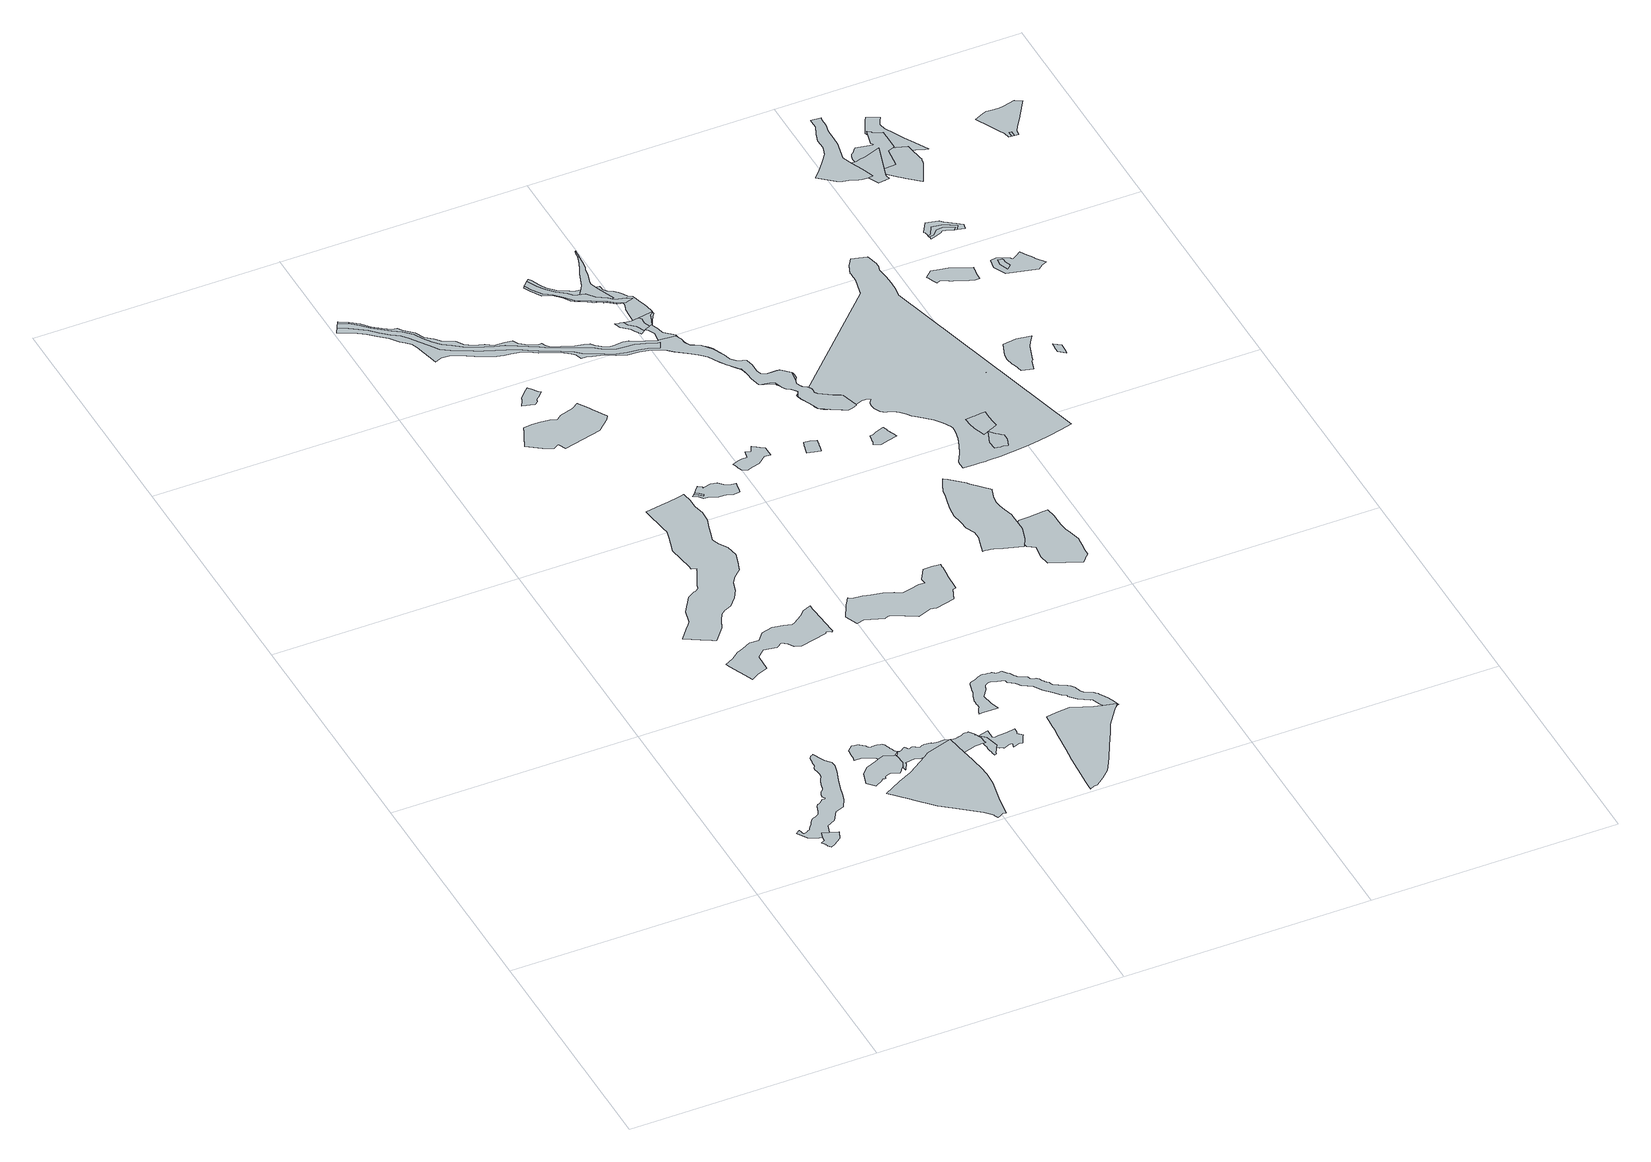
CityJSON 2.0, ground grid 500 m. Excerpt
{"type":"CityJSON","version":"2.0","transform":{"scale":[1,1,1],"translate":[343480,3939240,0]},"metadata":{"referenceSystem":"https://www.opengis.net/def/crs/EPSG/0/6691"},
"CityObjects":{
"object1":{"type":"GenericCityObject","attributes":{"prefecture":"14","disasterType":"1","areaType":"1","zoneNumber":"151-H22-41042","zoneName":"太井8","status":"0"},"geometry":[{"type":"MultiSurface","lod":"1","boundaries":[[[0,1,2,3,4,5,6,7,8,9,10,11,12,13,14,15,16,17,18,19]]]}]},
"object2":{"type":"GenericCityObject","attributes":{"prefecture":"14","disasterType":"1","areaType":"1","zoneNumber":"151-H22-41042","zoneName":"太井8","status":"0"},"geometry":[{"type":"MultiSurface","lod":"1","boundaries":[[[20,21,22,23,24,25,26,27,28,29,30,31,32,33,34,35,36,37,38,39,40,41,42,43,44,45,46,47,48,49,50,51,52,53,54,55,56,57,58,59,60,61,62,63,64,65,66,67,68,69,70,71,72,73,74,75,76,77,78,79,80,81,82,83,84,85,86,87,88,89,90,91,92,93,94,95,96,97,98,99,100,101,102,103,104,105,9,106,107,108,5,109,110,111,112,113,114,115]]]}]},
"object3":{"type":"GenericCityObject","attributes":{"prefecture":"14","disasterType":"1","areaType":"1","zoneNumber":"151-H22-41043","zoneName":"太井9","status":"0"},"geometry":[{"type":"MultiSurface","lod":"1","boundaries":[[[116,117,118,119,120,121,122,123,124,125,126,127,128,129,130,131,132,133,134,135,136,137,138,139,140,141,142,143,144,145]]]}]},
"object4":{"type":"GenericCityObject","attributes":{"prefecture":"14","disasterType":"1","areaType":"2","zoneNumber":"151-H22-41043","zoneName":"太井9","status":"0"},"geometry":[{"type":"MultiSurface","lod":"1","boundaries":[[[146,147,148,149,150,131,132,151,152,153,154,155,156,116,117,118,119,157,158]]]}]},
"object5":{"type":"GenericCityObject","attributes":{"prefecture":"14","disasterType":"1","areaType":"1","zoneNumber":"151-H22-41043","zoneName":"太井9","status":"0"},"geometry":[{"type":"MultiSurface","lod":"1","boundaries":[[[159,160,161,162,163,164,165,166,167,168,169,170,171,172,173,174,175,176,177,178,179,180,181,125,182,183,184,185,186,123,187,188,189,190,191,192,193,194,195,196,197,198,199,200,201,202,203,204,205,206,207,208,209]]]}]},
"object6":{"type":"GenericCityObject","attributes":{"prefecture":"14","disasterType":"1","areaType":"1","zoneNumber":"151-H22-41047","zoneName":"太井13","status":"0"},"geometry":[{"type":"MultiSurface","lod":"1","boundaries":[[[210,211,212,213,214,215,216,217,218,219,220,221,222,223,224,225,226,227,228,229,230,231,232,233,234,235,236]]]}]},
"object7":{"type":"GenericCityObject","attributes":{"prefecture":"14","disasterType":"1","areaType":"1","zoneNumber":"151-H26-36004","zoneName":"中沢4","status":"0"},"geometry":[{"type":"MultiSurface","lod":"1","boundaries":[[[237,238,239,240,241,242,243,244,245,246,247,248,249,250,251,252,253,254,255,256,257,258,259,260,261,262,263,264,265,266,267,268,269,270,271,272]]]}]},
"object8":{"type":"GenericCityObject","attributes":{"prefecture":"14","disasterType":"1","areaType":"1","zoneNumber":"151-H22-41044","zoneName":"太井10","status":"0"},"geometry":[{"type":"MultiSurface","lod":"1","boundaries":[[[273,274,275,276,277,278,279,280,281,282,283,284,285,286,121,287,288,289,157,117,290,291,292,293,294,295,296,219,297,298,299,300,216,301,302,303,304,305,306,307,308,309,310,311,312,313,314,315,316,317,318,319,320,321,322,323,324,325,326,327,328,329,330,331,332,333,334,335,336,337,338,339,340,341,342,343,344,345,346,347,348,349,350,351,352,353,354,355,356,357,358,359,360,361,362,363,364,365]]]}]},
"object9":{"type":"GenericCityObject","attributes":{"prefecture":"14","disasterType":"1","areaType":"1","zoneNumber":"151-H26-36004","zoneName":"中沢4","status":"0"},"geometry":[{"type":"MultiSurface","lod":"1","boundaries":[[[366,367,368,369,370,371,372,373,374,375,376,377,378,379,380,381,382,383,384,385,386,387,388,389,390,391,392,393,394,395,396,397,398,399,400,401,402,403,404,405,406,407,408,409,410,411,412,413,414,415,416,417,418,419,420,421]]]}]},
"object10":{"type":"GenericCityObject","attributes":{"prefecture":"14","disasterType":"1","areaType":"1","zoneNumber":"151-H22-41044","zoneName":"太井10","status":"0"},"geometry":[{"type":"MultiSurface","lod":"1","boundaries":[[[422,423,424,425,426,427,428,429,430,310,431,432,433,303,434,435,436,437,438,439,440,441,442]]]}]},
"object11":{"type":"GenericCityObject","attributes":{"prefecture":"14","disasterType":"1","areaType":"1","zoneNumber":"151-H22-41044","zoneName":"太井10","status":"0"},"geometry":[{"type":"MultiSurface","lod":"1","boundaries":[[[443,430,309,432,444,433,304,445,446,426,447,448,449,450,451,452,453,454,455,456,457,458,459,460,461,462,463,464,465,466,467,468,469,470,471]]]}]},
"object12":{"type":"GenericCityObject","attributes":{"prefecture":"14","disasterType":"1","areaType":"1","zoneNumber":"151-H26-36005","zoneName":"中沢5","status":"0"},"geometry":[{"type":"MultiSurface","lod":"1","boundaries":[[[472,473,474,475,476,477,478,479,480,481,482,483,484,485,486,487,488,489,490,491,492,493,494,495,496,497]]]}]},
"object13":{"type":"GenericCityObject","attributes":{"prefecture":"14","disasterType":"1","areaType":"1","zoneNumber":"151-H26-36005","zoneName":"中沢5","status":"0"},"geometry":[{"type":"MultiSurface","lod":"1","boundaries":[[[498,499,500,501,502,503,504,505,506,507,508,509,510,511,512,513,514,515]]]}]},
"object14":{"type":"GenericCityObject","attributes":{"prefecture":"14","disasterType":"1","areaType":"2","zoneNumber":"151-H26-36004","zoneName":"中沢4","status":"0"},"geometry":[{"type":"MultiSurface","lod":"1","boundaries":[[[516,517,518,519,520,521]]]}]},
"object15":{"type":"GenericCityObject","attributes":{"prefecture":"14","disasterType":"1","areaType":"1","zoneNumber":"151-H26-36004","zoneName":"中沢4","status":"0"},"geometry":[{"type":"MultiSurface","lod":"1","boundaries":[[[522,523,524,525,517,518,526,527,528,529,530,531,532,533,534,535,536,537,538,539,540,541,542,543,544,545,546]]]}]},
"object16":{"type":"GenericCityObject","attributes":{"prefecture":"14","disasterType":"2","areaType":"2","zoneNumber":81904,"zoneName":"中沢","status":"0"},"geometry":[{"type":"MultiSurface","lod":"1","boundaries":[[[547,548,549,550,551,552,553,554,555,556,557,558,559,560,561,562,563,564,565,566,567,568,569,570,571,572,573,574,575,576,577,578,579,580,581,582,583,584,585,586,587,588,589,590,591,592,593,594,595,596,597,598,599,600,601,602,603,604,605,606,607,608,609,610,611]]]}]},
"object17":{"type":"GenericCityObject","attributes":{"prefecture":"14","disasterType":"1","areaType":"1","zoneNumber":"151-H22-41046","zoneName":"太井12","status":"0"},"geometry":[{"type":"MultiSurface","lod":"1","boundaries":[[[612,613,614,615,616,617,618,619,620,621,622,623,624,625,626,627,628,629,630,631,632,633,634,635,636,637,638,639,640,641,642,643]]]}]},
"object18":{"type":"GenericCityObject","attributes":{"prefecture":"14","disasterType":"1","areaType":"1","zoneNumber":"151-H26-36004","zoneName":"中沢4","status":"0"},"geometry":[{"type":"MultiSurface","lod":"1","boundaries":[[[644,645,646,647,648,649,650,651,652,653,654,655,656,657,658,659,660,661,662,663,664,665,666,667,668,669,670,671,672,673,674,675,676,677,678,679,680]]]}]},
"object19":{"type":"GenericCityObject","attributes":{"prefecture":"14","disasterType":"1","areaType":"1","zoneNumber":"151-H22-41045","zoneName":"太井11","status":"0"},"geometry":[{"type":"MultiSurface","lod":"1","boundaries":[[[681,682,683,684,685,686,687,688,689,690,691,692,693,694,695,696,697,698,699,700,701,702,703,704,705,706,707,708,709,710,711,712,713,714,715,716,717,718,719,720,721,722,723,724,725,726,727,728,729,730,731,732,733,734,735,736,737,738,739,740,741,742,743,744,745,746,747,748,749,750,751,752,753,754,755,756,757,758,759,760,628,761,762,625,763,764,765,766,626,627,767,768,769,770,771,772,773,774,775,776,777,778,779,780,781,782,783,784,785,786,787,788,789,790,791,792,793,794,795,796,797,798,799,800,801,802,803,804,805,806,807,808,809,810,811,812,813,814,815,816,817,818,819,820,821,822,823,824,825,826,827,828,829,830,831,832,833,834,835,836,837,838,839,840,841,842,843,844,845,846,847,848,849,850,851,852,853,854,855]]]}]},
"object20":{"type":"GenericCityObject","attributes":{"prefecture":"14","disasterType":"2","areaType":"1","zoneNumber":81904,"zoneName":"中沢","status":"0"},"geometry":[{"type":"MultiSurface","lod":"1","boundaries":[[[856,857,858,859,860,861,862,863,864,865,866,867,868,869,870,871,872,873,874,875,876,877,878,879,880,881,882,883,884,885,886,887,888,889,890,891,892,893,894,895,896,897,898,899,900,901,902,903,904,905,906,907,908,909,910,911,912,913,914,915,916,917,918,919,920,921,922,923,924,925,926,927,928,929,930,931,932,933,934,935,936,937,938,939,940,941,942,943,944,945,946,947,948,949,950,951,952,953,954,955,956,957,958,959,960,961,962,963,964,965,966,967,968,969,970,971,972,973,974,975,976,977,978,979,980,981,982,983,984,985,986,987,988,989,990,991,992,993,994,995]]]}]},
"object21":{"type":"GenericCityObject","attributes":{"prefecture":"14","disasterType":"1","areaType":"1","zoneNumber":"151-H26-36004","zoneName":"中沢4","status":"0"},"geometry":[{"type":"MultiSurface","lod":"1","boundaries":[[[996,997,998,999,1000,1001,1002,1003,1004,1005,1006,1007,1008,1009,1010,1011,1012,1013,1014,1015]]]}]},
"object22":{"type":"GenericCityObject","attributes":{"prefecture":"14","disasterType":"2","areaType":"2","zoneNumber":81905,"zoneName":"中沢左沢","status":"0"},"geometry":[{"type":"MultiSurface","lod":"1","boundaries":[[[1016,1017,1018,1019,1020,1021,1022,1023,1024,1025,1026,1027,1028,1029,1030,1031,1032,1033,1034,1035,1036,1037,1038,1039,1040]]]}]},
"object23":{"type":"GenericCityObject","attributes":{"prefecture":"14","disasterType":"1","areaType":"2","zoneNumber":"151-H26-36001","zoneName":"中沢1","status":"0"},"geometry":[{"type":"MultiSurface","lod":"1","boundaries":[[[1041,1042,1043,1044,1045,1046,1047,1048,1049,1050,1051,1052,1053,1054,1055]]]}]},
"object24":{"type":"GenericCityObject","attributes":{"prefecture":"14","disasterType":"1","areaType":"1","zoneNumber":"151-H26-36004","zoneName":"中沢4","status":"0"},"geometry":[{"type":"MultiSurface","lod":"1","boundaries":[[[1056,1057,1058,1059,1060,1061,1062,1063,1064,1065,1066,1067,1068,1069]]]}]},
"object25":{"type":"GenericCityObject","attributes":{"prefecture":"14","disasterType":"1","areaType":"1","zoneNumber":"151-H26-36001","zoneName":"中沢1","status":"0"},"geometry":[{"type":"MultiSurface","lod":"1","boundaries":[[[1070,1071,1072,1073,1074,1075,1076,1077,1049,1050,1051,1078,1079,1080,1081,1082,1083,1084,1085,1086,1055,1041,1042,1043,1044,1087,1088,1089,1090,1091,1092,1093]]]}]},
"object26":{"type":"GenericCityObject","attributes":{"prefecture":"14","disasterType":"1","areaType":"1","zoneNumber":"151-H26-36001","zoneName":"中沢1","status":"0"},"geometry":[{"type":"MultiSurface","lod":"1","boundaries":[[[1094,1095,1096,1097,1098,1099,1100,1101,1102,1103,1104,1105,1106,1107,1108,1109,1110,1111,1112,1113,1114,1115,1116,1117,1118,1119,1120,1121,1122,1123,1124,1125,1126,1127,1128,1129,1130,1131,1132,1133,1134,1135]]]}]},
"object27":{"type":"GenericCityObject","attributes":{"prefecture":"14","disasterType":"1","areaType":"2","zoneNumber":"151-H26-36001","zoneName":"中沢1","status":"0"},"geometry":[{"type":"MultiSurface","lod":"1","boundaries":[[[1126,1127,1128,1129,1130,1131,1132,1133,1134,1136,1137,1138,1139,1110,1111,1112,1113,1114,1115,1116,1117,1118,1140,1141,1142,1143]]]}]},
"object28":{"type":"GenericCityObject","attributes":{"prefecture":"14","disasterType":"2","areaType":"1","zoneNumber":81905,"zoneName":"中沢左沢","status":"0"},"geometry":[{"type":"MultiSurface","lod":"1","boundaries":[[[1144,856,1145,1146,1147,1148,1149,1150,1151,1152,1153,1154,1155,1156,1157,1158,1159,1160,1161,1162,1163,1164,1165,1166,1167,872,1168,1169,1170,1171,1172,1173,1174,1175,1176,1177,1178,1179,1180,1181,1182,1183,1184,1185,1186,1187,1188,1189,1190,1191,1192,1193,1194,1195,1196,1197,1198,1199,1200,1201,1202,1203,1204,1205,1206,1207,1208,1209,1210,1211,1212,1213,1214,1215,1216,1217,1218,1219,1220,1221,1222,1223,1224,1225,1226,1227,1228,1229,1230,1231,1232,1233,1234,1235,1236,1237,1238,1239,1240,1241,1242,1243,1244,1245,1246,1247,1248,1249,1250,1251,1252,1253,1254,1255,1256,1257,1258,1259,1260,1261,1262,1263,1264,1265,1266,1267,1268,1269,1270,1271,1272,1273]]]}]},
"object29":{"type":"GenericCityObject","attributes":{"prefecture":"14","disasterType":"1","areaType":"1","zoneNumber":"151-H26-36004","zoneName":"中沢4","status":"0"},"geometry":[{"type":"MultiSurface","lod":"1","boundaries":[[[1274,1275,1276,1277,1278,1279,1280,1281,1282,1283,1284,1285,1286,1287,1288,1289,1290,1291,1292,1293,1294,1295,1296,1297,1298,1299,1300,1301,1302,1303,1304,1305,1306,1307,1308,1309,1310]]]}]},
"object30":{"type":"GenericCityObject","attributes":{"prefecture":"14","disasterType":"1","areaType":"1","zoneNumber":"151-H26-36003","zoneName":"中沢3","status":"0"},"geometry":[{"type":"MultiSurface","lod":"1","boundaries":[[[1311,1312,1313,1314,1315,1316,1317,1318,1319,1320,1321,1322,1323,1324,1325,1326]]]}]},
"object31":{"type":"GenericCityObject","attributes":{"prefecture":"14","disasterType":"1","areaType":"2","zoneNumber":"151-H26-36003","zoneName":"中沢3","status":"0"},"geometry":[{"type":"MultiSurface","lod":"1","boundaries":[[[1327,1312,1313,1328,1329,1330,1331,1332,1333]]]}]},
"object32":{"type":"GenericCityObject","attributes":{"prefecture":"14","disasterType":"1","areaType":"1","zoneNumber":"151-H26-31002","zoneName":"城山3丁目1","status":"0"},"geometry":[{"type":"MultiSurface","lod":"1","boundaries":[[[1334,1335,1336,1337,1338,1339,1340,1341,1342,1343,1344,1345,1346,1347,1348,1349,1350,1351,1352,1353,1354,1355,1356,1357,1358,1359,1360,1361]]]}]},
"object33":{"type":"GenericCityObject","attributes":{"prefecture":"14","disasterType":"1","areaType":"1","zoneNumber":"151-H26-31002","zoneName":"城山3丁目1","status":"0"},"geometry":[{"type":"MultiSurface","lod":"1","boundaries":[[[1362,1363,1364,1365,1366,1367,1368,1369,1370,1371,1372,1373,1374,1375]]]}]},
"object34":{"type":"GenericCityObject","attributes":{"prefecture":"14","disasterType":"1","areaType":"1","zoneNumber":"151-H26-31003","zoneName":"城山4丁目1","status":"0"},"geometry":[{"type":"MultiSurface","lod":"1","boundaries":[[[1376,1377,1378,1379,1380,1381,1382,1383,1384,1385,1386,1387,1388,1389,1390,1391]]]}]},
"object35":{"type":"GenericCityObject","attributes":{"prefecture":"14","disasterType":"2","areaType":"1","zoneNumber":81906,"zoneName":"中沢東沢","status":"0"},"geometry":[{"type":"MultiSurface","lod":"1","boundaries":[[[1392,1393,1394,1395,1396,1397,1398,1399,1400,1401,1402,1403,1404,1405,1406,1407,1408,1409,1410,1411,1412,1413,1414,1415,1416,1417,1418,1419,1420,1421,1422,1423,1266,1424,1425,1426,1427,1428,1429,1430,1431,1432,1433,1434,1435,1436,1437,1438,1439,1440,1441,1442,1443,1444,1445,1446,1447,1448,1449,1450,1451,1452,1453,1454,1455,1456,1457,1458,1459,1460,1461,1462]]]}]},
"object36":{"type":"GenericCityObject","attributes":{"prefecture":"14","disasterType":"1","areaType":"1","zoneNumber":"151-H26-31003","zoneName":"城山4丁目1","status":"0"},"geometry":[{"type":"MultiSurface","lod":"1","boundaries":[[[1463,1464,1465,1466,1467,1468,1469,1470,1471,1472,1473]]]}]},
"object37":{"type":"GenericCityObject","attributes":{"prefecture":"14","disasterType":"1","areaType":"1","zoneNumber":"151-H26-31003","zoneName":"城山4丁目1","status":"0"},"geometry":[{"type":"MultiSurface","lod":"1","boundaries":[[[1474,1475,1476,1477,1478,1479,1480,1481,1482,1483,1484,1485,1486,1487,1488,1489,1490,1491,1492,1493,1494,1495]]]}]},
"object38":{"type":"GenericCityObject","attributes":{"prefecture":"14","disasterType":"1","areaType":"1","zoneNumber":"151-H26-36002","zoneName":"中沢2","status":"0"},"geometry":[{"type":"MultiSurface","lod":"1","boundaries":[[[1496,1497,1498,1499,1500,1501,1502,1503,1504,1505,1506,1507,1508,1509,1510,1511,1512,1513,1514,1515,1516,1517,1518,1519,1520,1521]]]}]},
"object39":{"type":"GenericCityObject","attributes":{"prefecture":"14","disasterType":"1","areaType":"1","zoneNumber":"151-H26-31003","zoneName":"城山4丁目1","status":"0"},"geometry":[{"type":"MultiSurface","lod":"1","boundaries":[[[1522,1523,1524,1525,1526,1527,1528,1529,1530,1531]]]}]},
"object40":{"type":"GenericCityObject","attributes":{"prefecture":"14","disasterType":"1","areaType":"2","zoneNumber":"151-H26-36002","zoneName":"中沢2","status":"0"},"geometry":[{"type":"MultiSurface","lod":"1","boundaries":[[[1532,1533,1534,1535,1536,1537,1538,1539,1540,1541]]]}]},
"object41":{"type":"GenericCityObject","attributes":{"prefecture":"14","disasterType":"2","areaType":"1","zoneNumber":81915,"zoneName":"小松川左支流3","status":"0"},"geometry":[{"type":"MultiSurface","lod":"1","boundaries":[[[1542,1543,1544,1545,1546,1547,1548,1549,1550,1551,1552,1553,1554,1555,1556,1557,1558,1559,1560,1561,1562,1563,1564,1565,1566,1567,1568,1569,1570]]]}]},
"object42":{"type":"GenericCityObject","attributes":{"prefecture":"14","disasterType":"1","areaType":"2","zoneNumber":"151-H26-36002","zoneName":"中沢2","status":"0"},"geometry":[{"type":"MultiSurface","lod":"1","boundaries":[[[1571,1572,1573,1574,1575,1576,1577,1578,1579,1580,1581,1582,1583,1584]]]}]},
"object43":{"type":"GenericCityObject","attributes":{"prefecture":"14","disasterType":"1","areaType":"1","zoneNumber":"151-H26-36002","zoneName":"中沢2","status":"0"},"geometry":[{"type":"MultiSurface","lod":"1","boundaries":[[[1585,1586,1587,1588,1574,1589,1590,1591,1592,1593,1594,1595,1581,1582,1596,1597,1598,1599,1600,1601,1602,1603]]]}]},
"object44":{"type":"GenericCityObject","attributes":{"prefecture":"14","disasterType":"2","areaType":"1","zoneNumber":81953,"zoneName":"小松川右支流2","status":"0"},"geometry":[{"type":"MultiSurface","lod":"1","boundaries":[[[1604,1605,1606,1607,1608,1609,1610,1611,1612,1613,1614,1615,1616,1617,1618,1619,1620,1621,1622,1623,1624,1625,1626]]]}]},
"object45":{"type":"GenericCityObject","attributes":{"prefecture":"14","disasterType":"2","areaType":"2","zoneNumber":81953,"zoneName":"小松川右支流2","status":"0"},"geometry":[{"type":"MultiSurface","lod":"1","boundaries":[[[1627,1628,1629,1630,1631,1632,1633]]]}]},
"object46":{"type":"GenericCityObject","attributes":{"prefecture":"14","disasterType":"1","areaType":"2","zoneNumber":"151-H26-36002","zoneName":"中沢2","status":"0"},"geometry":[{"type":"MultiSurface","lod":"1","boundaries":[[[1634,1635,1636,1637,1638,1639,1640,1641,1642]]]}]},
"object47":{"type":"GenericCityObject","attributes":{"prefecture":"14","disasterType":"1","areaType":"1","zoneNumber":"151-H26-36002","zoneName":"中沢2","status":"0"},"geometry":[{"type":"MultiSurface","lod":"1","boundaries":[[[1643,1644,1645,1646,1647,1648,1649,1650,1651,1652,1653,1654,1655,1656,1657,1658,1659,1660,1661,1662,1663]]]}]},
"object48":{"type":"GenericCityObject","attributes":{"prefecture":"14","disasterType":"1","areaType":"1","zoneNumber":"151-H26-34011","zoneName":"川尻11","status":"0"},"geometry":[{"type":"MultiSurface","lod":"1","boundaries":[[[1664,1665,1666,1667,1668,1669,1670,1671,1672,1673,1674,1675,1676,1677,1678,1679,1680,1681,1682,1683,1684,1685,1686,1687,1688]]]}]},
"object49":{"type":"GenericCityObject","attributes":{"prefecture":"14","disasterType":"1","areaType":"1","zoneNumber":"151-H26-34011","zoneName":"川尻11","status":"0"},"geometry":[{"type":"MultiSurface","lod":"1","boundaries":[[[1689,1690,1691,1692,1693,1694,1695,1696,1697,1698,1699,1700,1701,1702,1703,1704,1705]]]}]},
"object50":{"type":"GenericCityObject","attributes":{"prefecture":"14","disasterType":"2","areaType":"1","zoneNumber":81916,"zoneName":"小松川左支流4","status":"0"},"geometry":[{"type":"MultiSurface","lod":"1","boundaries":[[[1706,1707,1708,1709,1710,1711,1712,1713,1714,1715,1716,1717,1718,1719,1720,1721,1722,1723,1724,1725,1726,1727,1728,1729,1730,1731,1732,1733,1734,1735,1736,1737]]]}]},
"object51":{"type":"GenericCityObject","attributes":{"prefecture":"14","disasterType":"2","areaType":"2","zoneNumber":81911,"zoneName":"小松川右支流3","status":"0"},"geometry":[{"type":"MultiSurface","lod":"1","boundaries":[[[1738,1739,1740,1741,1742]]]}]},
"object52":{"type":"GenericCityObject","attributes":{"prefecture":"14","disasterType":"2","areaType":"1","zoneNumber":81911,"zoneName":"小松川右支流3","status":"0"},"geometry":[{"type":"MultiSurface","lod":"1","boundaries":[[[1743,1744,1745,1746,1747,1748,1749,1750,1751,1752,1753,1754,1755,1756,1757,1758,1759,1760,1761]]]}]}
},
"vertices":[
[205,79,0],[205,80,0],[212,96,0],[203,99,0],[196,102,0],[195,102,0],[193,103,0],[191,104,0],[182,107,0],[178,95,0],[177,89,0],[178,87,0],[178,86,0],[170,81,0],[175,74,0],[175,73,0],[176,72,0],[176,70,0],[181,63,0],[190,68,0],
[268,207,0],[275,230,0],[283,253,0],[287,270,0],[286,281,0],[276,291,0],[273,297,0],[272,300,0],[266,314,0],[265,316,0],[264,315,0],[259,313,0],[258,311,0],[256,308,0],[255,305,0],[255,302,0],[255,298,0],[254,295,0],[254,293,0],[254,290,0],[254,287,0],[254,285,0],[253,284,0],[251,282,0],[250,280,0],[250,276,0],[250,273,0],[251,268,0],[252,264,0],[252,260,0],[252,256,0],[251,251,0],[247,246,0],[244,240,0],[241,232,0],[240,227,0],[239,220,0],[237,217,0],[232,213,0],[230,209,0],[229,206,0],[228,203,0],[228,201,0],[228,199,0],[229,199,0],[230,197,0],[231,196,0],[231,194,0],[230,192,0],[229,191,0],[228,191,0],[225,192,0],[223,192,0],[222,190,0],[219,187,0],[217,186,0],[214,184,0],[211,183,0],[207,177,0],[206,174,0],[205,172,0],[203,164,0],[201,160,0],[200,158,0],[197,156,0],[192,153,0],[188,152,0],[185,150,0],[183,149,0],[181,146,0],[178,142,0],[177,140,0],[175,137,0],[171,133,0],[168,127,0],[166,124,0],[162,123,0],[160,122,0],[158,120,0],[156,120,0],[152,119,0],[149,132,0],[141,126,0],[153,105,0],[169,98,0],[172,97,0],[182,94,0],[184,93,0],[192,90,0],[198,111,0],[201,120,0],[218,129,0],[231,150,0],[250,157,0],[260,176,0],[264,191,0],
[395,211,0],[397,213,0],[398,213,0],[398,214,0],[402,224,0],[401,244,0],[400,248,0],[398,249,0],[378,256,0],[366,251,0],[359,248,0],[338,240,0],[324,225,0],[316,199,0],[330,185,0],[335,188,0],[339,190,0],[345,194,0],[349,197,0],[350,198,0],[352,197,0],[355,197,0],[356,201,0],[360,203,0],[368,206,0],[370,206,0],[373,205,0],[385,199,0],[389,203,0],[391,206,0],
[376,239,0],[362,235,0],[345,229,0],[333,218,0],[327,198,0],[337,198,0],[342,211,0],[351,218,0],[365,223,0],[373,223,0],[382,219,0],[397,215,0],[391,233,0],
[366,289,0],[364,291,0],[363,292,0],[362,295,0],[359,297,0],[357,299,0],[353,303,0],[351,304,0],[349,305,0],[347,305,0],[345,305,0],[342,305,0],[340,306,0],[339,307,0],[328,296,0],[328,294,0],[327,286,0],[327,278,0],[327,276,0],[326,268,0],[339,268,0],[354,262,0],[365,255,0],[368,244,0],[370,244,0],[378,245,0],[381,245,0],[396,249,0],[401,251,0],[405,254,0],[407,256,0],[406,257,0],[404,260,0],[402,263,0],[401,266,0],[400,268,0],[399,269,0],[398,273,0],[397,276,0],[396,280,0],[394,283,0],[393,284,0],[392,286,0],[389,287,0],[385,288,0],[382,289,0],[378,289,0],[374,289,0],[372,289,0],[369,288,0],[367,288,0],
[516,57,0],[524,100,0],[526,128,0],[524,148,0],[517,195,0],[516,199,0],[516,201,0],[509,245,0],[455,228,0],[445,221,0],[403,192,0],[374,177,0],[338,157,0],[371,122,0],[373,120,0],[406,85,0],[417,76,0],[433,64,0],[474,32,0],[487,17,0],[487,16,0],[491,7,0],[495,9,0],[499,12,0],[503,14,0],[510,13,0],[511,23,0],
[444,689,0],[444,698,0],[427,691,0],[416,680,0],[398,668,0],[393,665,0],[377,669,0],[355,673,0],[332,667,0],[318,650,0],[299,651,0],[282,642,0],[268,636,0],[252,624,0],[234,615,0],[237,608,0],[238,606,0],[246,585,0],[247,583,0],[259,555,0],[275,566,0],[296,573,0],[297,608,0],[313,623,0],[339,619,0],[351,627,0],[361,618,0],[368,607,0],[381,602,0],[436,616,0],[439,620,0],[448,615,0],[450,617,0],[448,647,0],[447,656,0],[444,688,0],
[427,257,0],[426,259,0],[424,261,0],[423,261,0],[421,260,0],[419,258,0],[416,256,0],[413,255,0],[410,254,0],[409,255,0],[408,255,0],[407,255,0],[406,253,0],[401,245,0],[399,241,0],[397,232,0],[397,225,0],[397,212,0],[398,203,0],[398,202,0],[407,219,0],[406,221,0],[426,224,0],[438,220,0],[466,223,0],[499,214,0],[498,201,0],[511,200,0],[542,209,0],[551,209,0],[558,210,0],[560,210,0],[563,210,0],[562,217,0],[562,220,0],[561,226,0],[559,231,0],[558,233,0],[558,235,0],[557,236,0],[555,241,0],[547,250,0],[547,249,0],[546,249,0],[543,250,0],[541,250,0],[540,250,0],[538,250,0],[537,250,0],[535,248,0],[533,247,0],[532,246,0],[530,246,0],[525,245,0],[523,244,0],[521,244,0],[518,243,0],[516,243,0],[514,243,0],[511,244,0],[508,245,0],[505,246,0],[502,247,0],[501,248,0],[498,249,0],[495,249,0],[492,249,0],[487,248,0],[483,248,0],[482,248,0],[478,249,0],[476,249,0],[473,251,0],[470,252,0],[468,252,0],[465,253,0],[460,253,0],[457,252,0],[455,252,0],[454,251,0],[452,250,0],[451,250,0],[448,250,0],[447,250,0],[445,251,0],[442,254,0],[439,255,0],[437,256,0],[435,256,0],[433,255,0],[430,254,0],[429,254,0],[428,255,0],
[272,712,0],[281,732,0],[289,747,0],[299,755,0],[314,762,0],[329,779,0],[341,798,0],[347,819,0],[357,833,0],[372,847,0],[380,869,0],[386,890,0],[382,914,0],[371,930,0],[365,945,0],[370,962,0],[375,981,0],[382,1001,0],[383,1024,0],[378,1045,0],[378,1064,0],[375,1084,0],[369,1083,0],[365,1082,0],[341,1078,0],[336,1077,0],[292,1069,0],[294,1049,0],[298,1029,0],[299,1017,0],[299,1012,0],[301,1001,0],[297,984,0],[287,949,0],[295,896,0],[295,887,0],[306,884,0],[303,881,0],[302,878,0],[300,873,0],[285,841,0],[282,832,0],[274,826,0],[271,826,0],[256,817,0],[233,782,0],[226,754,0],[221,746,0],[212,737,0],[194,715,0],[223,698,0],[225,697,0],[240,689,0],[241,688,0],[248,684,0],[258,696,0],
[566,172,0],[568,177,0],[571,181,0],[573,186,0],[574,188,0],[576,191,0],[578,195,0],[571,221,0],[560,232,0],[555,237,0],[556,230,0],[557,217,0],[558,207,0],[559,201,0],[560,197,0],[559,192,0],[560,185,0],[561,180,0],[561,178,0],[563,171,0],[565,171,0],
[581,238,0],[553,229,0],[566,191,0],[572,189,0],[575,187,0],[576,187,0],[580,185,0],[582,185,0],[583,185,0],[586,182,0],[588,181,0],[589,182,0],[599,186,0],[606,186,0],[604,176,0],[617,181,0],[623,179,0],[626,185,0],[628,188,0],[629,190,0],[631,195,0],[634,199,0],[625,208,0],[627,212,0],[627,221,0],[611,219,0],[593,217,0],[584,216,0],[580,217,0],
[318,1393,0],[314,1400,0],[313,1402,0],[299,1393,0],[285,1389,0],[271,1384,0],[261,1376,0],[248,1382,0],[227,1383,0],[213,1384,0],[195,1382,0],[193,1378,0],[191,1372,0],[185,1360,0],[184,1358,0],[174,1334,0],[200,1314,0],[219,1305,0],[231,1312,0],[238,1296,0],[316,1315,0],[333,1330,0],[341,1338,0],[346,1346,0],[329,1375,0],[326,1381,0],
[251,1444,0],[256,1448,0],[268,1460,0],[263,1465,0],[261,1467,0],[256,1474,0],[254,1476,0],[250,1481,0],[239,1471,0],[229,1460,0],[226,1452,0],[219,1440,0],[227,1438,0],[228,1438,0],[234,1436,0],[235,1436,0],[243,1433,0],[249,1438,0],
[402,1075,0],[395,1080,0],[392,1077,0],[399,1072,0],[406,1065,0],[408,1069,0],
[407,1094,0],[404,1090,0],[400,1086,0],[397,1082,0],[387,1073,0],[395,1068,0],[403,1059,0],[415,1058,0],[429,1051,0],[439,1050,0],[444,1050,0],[457,1045,0],[470,1047,0],[472,1055,0],[472,1057,0],[473,1061,0],[474,1067,0],[474,1071,0],[462,1073,0],[455,1076,0],[444,1088,0],[432,1090,0],[417,1086,0],[415,1085,0],[414,1089,0],
[520,1493,0],[500,1501,0],[480,1508,0],[461,1509,0],[442,1511,0],[424,1519,0],[410,1531,0],[392,1540,0],[373,1549,0],[355,1558,0],[337,1566,0],[320,1577,0],[303,1587,0],[286,1597,0],[267,1608,0],[248,1613,0],[231,1621,0],[212,1628,0],[195,1638,0],[179,1650,0],[163,1661,0],[150,1675,0],[139,1691,0],[130,1708,0],[114,1724,0],[97,1735,0],[82,1747,0],[67,1760,0],[53,1775,0],[37,1788,0],[19,1796,0],[16,1792,0],[13,1786,0],[31,1776,0],[46,1765,0],[61,1754,0],[76,1740,0],[92,1726,0],[108,1715,0],[119,1702,0],[130,1685,0],[142,1668,0],[154,1650,0],[171,1638,0],[189,1629,0],[208,1619,0],[225,1611,0],[244,1603,0],[263,1596,0],[281,1588,0],[298,1577,0],[315,1567,0],[333,1559,0],[351,1549,0],[369,1540,0],[383,1527,0],[401,1518,0],[419,1508,0],[438,1499,0],[458,1494,0],[479,1492,0],[497,1488,0],[514,1481,0],[518,1479,0],[524,1493,0],
[694,13,0],[701,18,0],[711,26,0],[717,31,0],[728,42,0],[733,50,0],[746,73,0],[762,104,0],[780,137,0],[789,156,0],[792,161,0],[796,166,0],[816,192,0],[820,197,0],[827,205,0],[827,206,0],[802,212,0],[793,215,0],[779,218,0],[767,224,0],[744,233,0],[717,231,0],[695,227,0],[693,199,0],[692,188,0],[691,177,0],[687,128,0],[683,98,0],[679,28,0],[678,18,0],[678,8,0],[687,12,0],
[708,670,0],[709,692,0],[709,693,0],[710,702,0],[693,703,0],[675,703,0],[660,679,0],[661,666,0],[650,668,0],[630,663,0],[612,659,0],[599,667,0],[580,674,0],[558,679,0],[543,683,0],[523,685,0],[516,690,0],[512,683,0],[511,682,0],[504,671,0],[500,664,0],[492,649,0],[489,642,0],[500,617,0],[515,620,0],[552,607,0],[558,610,0],[565,610,0],[610,586,0],[637,596,0],[649,593,0],[688,603,0],[699,630,0],[701,629,0],[703,629,0],[705,630,0],[707,668,0],
[664,380,0],[663,381,0],[662,382,0],[661,383,0],[659,384,0],[655,384,0],[652,385,0],[649,385,0],[645,386,0],[642,386,0],[639,386,0],[636,385,0],[632,384,0],[629,382,0],[626,380,0],[623,379,0],[622,378,0],[621,378,0],[617,377,0],[615,376,0],[613,375,0],[612,374,0],[611,373,0],[610,372,0],[609,370,0],[608,366,0],[607,362,0],[606,357,0],[605,353,0],[604,349,0],[604,347,0],[603,345,0],[602,343,0],[600,339,0],[599,337,0],[598,333,0],[598,331,0],[597,328,0],[596,325,0],[596,320,0],[595,316,0],[595,314,0],[596,312,0],[596,309,0],[596,307,0],[596,305,0],[594,302,0],[592,299,0],[591,296,0],[590,294,0],[589,292,0],[589,290,0],[588,288,0],[591,288,0],[596,288,0],[610,288,0],[616,288,0],[620,288,0],[626,288,0],[620,307,0],[617,329,0],[628,344,0],[633,356,0],[640,361,0],[645,361,0],[658,357,0],[672,353,0],[673,347,0],[685,337,0],[692,327,0],[711,315,0],[721,299,0],[735,285,0],[747,271,0],[755,265,0],[755,263,0],[768,248,0],[788,236,0],[791,235,0],[798,218,0],[813,190,0],[815,192,0],[821,197,0],[823,199,0],[826,201,0],[828,202,0],[826,210,0],[825,213,0],[823,219,0],[818,229,0],[815,233,0],[811,240,0],[810,243,0],[808,246,0],[806,248,0],[804,250,0],[802,252,0],[798,254,0],[794,257,0],[790,259,0],[786,262,0],[785,263,0],[784,265,0],[782,267,0],[781,271,0],[780,272,0],[779,274,0],[779,277,0],[778,280,0],[776,282,0],[772,287,0],[767,291,0],[761,294,0],[760,295,0],[757,296,0],[756,297,0],[754,298,0],[753,300,0],[751,301,0],[749,302,0],[747,303,0],[746,304,0],[744,306,0],[743,308,0],[742,310,0],[742,311,0],[741,313,0],[739,315,0],[737,317,0],[735,318,0],[734,321,0],[732,323,0],[732,325,0],[731,328,0],[729,330,0],[728,331,0],[726,333,0],[726,334,0],[724,334,0],[722,334,0],[721,334,0],[719,335,0],[718,335,0],[716,336,0],[716,337,0],[715,338,0],[715,339,0],[715,341,0],[714,343,0],[713,345,0],[711,346,0],[709,347,0],[707,347,0],[705,348,0],[703,349,0],[701,350,0],[699,351,0],[697,353,0],[696,354,0],[695,356,0],[693,358,0],[691,362,0],[690,363,0],[688,367,0],[687,368,0],[685,369,0],[684,371,0],[682,374,0],[680,376,0],[678,378,0],[676,379,0],[672,379,0],[669,379,0],[668,379,0],[665,379,0],
[767,1184,0],[765,1192,0],[764,1194,0],[759,1212,0],[742,1222,0],[719,1238,0],[715,1243,0],[716,1250,0],[715,1256,0],[710,1262,0],[702,1268,0],[697,1280,0],[699,1287,0],[703,1312,0],[686,1328,0],[663,1328,0],[651,1333,0],[647,1343,0],[647,1364,0],[644,1378,0],[637,1381,0],[629,1384,0],[618,1396,0],[614,1411,0],[603,1435,0],[588,1453,0],[570,1463,0],[564,1474,0],[563,1485,0],[558,1497,0],[526,1500,0],[522,1499,0],[502,1508,0],[481,1517,0],[475,1522,0],[464,1523,0],[445,1522,0],[438,1522,0],[428,1525,0],[413,1537,0],[408,1544,0],[397,1548,0],[375,1553,0],[357,1561,0],[338,1568,0],[332,1576,0],[329,1584,0],[324,1584,0],[305,1591,0],[289,1603,0],[284,1613,0],[270,1616,0],[249,1617,0],[234,1627,0],[214,1633,0],[199,1643,0],[195,1651,0],[190,1657,0],[186,1659,0],[169,1667,0],[157,1681,0],[143,1693,0],[134,1711,0],[117,1727,0],[110,1737,0],[100,1739,0],[85,1749,0],[69,1762,0],[55,1778,0],[38,1791,0],[21,1800,0],[6,1774,0],[24,1764,0],[40,1756,0],[54,1746,0],[68,1732,0],[85,1717,0],[98,1701,0],[106,1693,0],[115,1684,0],[120,1672,0],[132,1621,0],[146,1626,0],[162,1625,0],[177,1619,0],[203,1604,0],[239,1586,0],[252,1583,0],[265,1582,0],[276,1580,0],[286,1578,0],[295,1573,0],[312,1562,0],[331,1555,0],[349,1546,0],[365,1534,0],[371,1527,0],[375,1515,0],[385,1514,0],[396,1511,0],[417,1505,0],[436,1495,0],[456,1487,0],[478,1485,0],[496,1482,0],[512,1476,0],[516,1474,0],[527,1466,0],[537,1457,0],[557,1443,0],[572,1430,0],[585,1418,0],[592,1405,0],[605,1385,0],[621,1364,0],[625,1362,0],[628,1342,0],[629,1327,0],[634,1308,0],[639,1305,0],[654,1303,0],[663,1300,0],[665,1292,0],[669,1281,0],[674,1274,0],[682,1268,0],[690,1258,0],[686,1250,0],[684,1245,0],[686,1236,0],[694,1219,0],[702,1198,0],[721,1186,0],[740,1175,0],[750,1170,0],[757,1172,0],[763,1174,0],[767,1176,0],[768,1177,0],[769,1179,0],
[553,1149,0],[551,1150,0],[545,1155,0],[539,1141,0],[528,1145,0],[525,1129,0],[515,1129,0],[506,1128,0],[493,1123,0],[496,1114,0],[497,1110,0],[497,1109,0],[500,1101,0],[511,1097,0],[522,1100,0],[537,1105,0],[554,1119,0],[566,1117,0],[566,1139,0],[558,1145,0],
[525,1634,0],[503,1639,0],[494,1649,0],[474,1661,0],[462,1676,0],[442,1682,0],[432,1692,0],[415,1706,0],[401,1720,0],[391,1734,0],[381,1755,0],[376,1749,0],[371,1745,0],[379,1729,0],[392,1711,0],[408,1699,0],[422,1685,0],[436,1668,0],[454,1660,0],[471,1649,0],[485,1644,0],[502,1629,0],[518,1623,0],[519,1623,0],[534,1627,0],
[512,1572,0],[507,1571,0],[500,1571,0],[491,1573,0],[489,1573,0],[494,1563,0],[506,1553,0],[513,1536,0],[517,1539,0],[521,1541,0],[526,1543,0],[527,1544,0],[522,1556,0],[523,1568,0],[520,1573,0],
[657,1101,0],[659,1108,0],[659,1109,0],[661,1118,0],[649,1122,0],[636,1123,0],[634,1116,0],[633,1114,0],[632,1108,0],[631,1107,0],[628,1094,0],[641,1090,0],[654,1087,0],[657,1100,0],
[497,1541,0],[501,1536,0],[501,1535,0],[504,1532,0],[505,1530,0],[507,1531,0],[508,1532,0],[511,1534,0],[534,1547,0],[535,1552,0],[538,1559,0],[540,1565,0],[542,1571,0],[543,1572,0],[546,1574,0],[548,1577,0],[548,1578,0],[483,1574,0],[481,1574,0],[473,1576,0],[477,1563,0],[485,1556,0],[490,1553,0],[493,1549,0],
[444,1662,0],[451,1658,0],[454,1656,0],[456,1654,0],[459,1652,0],[462,1649,0],[464,1648,0],[467,1647,0],[472,1646,0],[476,1644,0],[480,1643,0],[481,1640,0],[481,1639,0],[488,1639,0],[503,1644,0],[489,1680,0],[485,1690,0],[484,1693,0],[483,1698,0],[483,1702,0],[489,1724,0],[492,1739,0],[494,1745,0],[496,1761,0],[497,1774,0],[498,1784,0],[498,1785,0],[499,1794,0],[498,1794,0],[496,1785,0],[496,1784,0],[495,1778,0],[492,1767,0],[489,1759,0],[484,1747,0],[478,1733,0],[471,1716,0],[466,1701,0],[462,1694,0],[461,1692,0],[457,1686,0],[441,1664,0],
[456,1686,0],[467,1680,0],[479,1681,0],[488,1683,0],[497,1776,0],[496,1776,0],[495,1776,0],[495,1777,0],
[768,1179,0],[764,1195,0],[758,1213,0],[755,1215,0],[743,1221,0],[731,1229,0],[721,1236,0],[716,1242,0],[715,1246,0],[716,1254,0],[714,1258,0],[703,1268,0],[699,1275,0],[696,1282,0],[700,1289,0],[704,1296,0],[705,1305,0],[704,1310,0],[701,1313,0],[690,1322,0],[685,1328,0],[681,1329,0],[662,1328,0],[656,1330,0],[647,1340,0],[646,1346,0],[646,1367,0],[642,1377,0],[637,1380,0],[626,1385,0],[616,1399,0],[613,1412,0],[603,1436,0],[597,1443,0],[587,1454,0],[568,1465,0],[564,1477,0],[560,1493,0],[559,1500,0],[541,1517,0],[540,1521,0],[537,1533,0],[532,1543,0],[538,1554,0],[544,1565,0],[550,1573,0],[549,1584,0],[545,1603,0],[542,1613,0],[539,1623,0],[538,1629,0],[536,1633,0],[528,1639,0],[523,1647,0],[517,1654,0],[511,1660,0],[500,1667,0],[495,1674,0],[495,1679,0],[494,1684,0],[490,1685,0],[481,1686,0],[468,1689,0],[446,1692,0],[439,1697,0],[418,1708,0],[404,1724,0],[397,1736,0],[390,1754,0],[386,1759,0],[368,1741,0],[374,1728,0],[388,1706,0],[399,1702,0],[406,1698,0],[420,1684,0],[429,1670,0],[435,1666,0],[453,1657,0],[470,1646,0],[481,1642,0],[502,1626,0],[508,1625,0],[512,1624,0],[513,1621,0],[513,1616,0],[509,1605,0],[508,1592,0],[507,1574,0],[511,1554,0],[513,1544,0],[515,1539,0],[520,1533,0],[526,1520,0],[524,1501,0],[519,1473,0],[536,1458,0],[556,1443,0],[571,1432,0],[584,1420,0],[591,1407,0],[598,1394,0],[604,1387,0],[619,1365,0],[622,1362,0],[625,1358,0],[628,1345,0],[632,1316,0],[638,1306,0],[643,1303,0],[662,1296,0],[663,1291,0],[670,1282,0],[681,1269,0],[686,1264,0],[689,1258,0],[688,1254,0],[686,1252,0],[683,1249,0],[683,1245,0],[685,1237,0],[693,1222,0],[701,1199,0],[707,1194,0],[720,1187,0],[738,1176,0],[749,1174,0],[754,1175,0],[762,1177,0],[767,1179,0],
[888,730,0],[887,774,0],[882,793,0],[879,805,0],[878,815,0],[877,821,0],[880,834,0],[882,841,0],[884,848,0],[885,852,0],[887,853,0],[856,886,0],[853,890,0],[842,901,0],[826,914,0],[825,915,0],[819,920,0],[811,903,0],[805,888,0],[802,872,0],[798,855,0],[794,836,0],[792,815,0],[795,795,0],[797,775,0],[805,757,0],[806,741,0],[801,725,0],[795,702,0],[800,702,0],[805,701,0],[809,701,0],[816,700,0],[827,696,0],[832,694,0],[869,682,0],[879,701,0],
[797,1066,0],[794,1073,0],[792,1078,0],[788,1088,0],[788,1091,0],[785,1098,0],[768,1093,0],[761,1088,0],[753,1087,0],[752,1083,0],[751,1077,0],[750,1073,0],[750,1069,0],[748,1063,0],[761,1057,0],[779,1062,0],
[794,1072,0],[791,1081,0],[774,1076,0],[761,1069,0],[761,1068,0],[761,1063,0],[777,1068,0],
[954,602,0],[957,606,0],[958,607,0],[964,613,0],[964,625,0],[966,642,0],[968,660,0],[962,681,0],[958,694,0],[956,709,0],[956,718,0],[956,738,0],[953,757,0],[944,756,0],[943,756,0],[928,755,0],[914,754,0],[892,753,0],[873,730,0],[875,721,0],[869,700,0],[873,680,0],[887,670,0],[886,658,0],[884,643,0],[887,621,0],[947,595,0],[952,600,0],
[974,983,0],[969,988,0],[966,990,0],[961,995,0],[957,1000,0],[952,1005,0],[941,976,0],[943,958,0],[952,957,0],[954,956,0],[959,956,0],[963,955,0],[968,954,0],[974,971,0],
[958,1008,0],[964,1011,0],[965,1011,0],[973,1015,0],[972,1026,0],[971,1042,0],[972,1058,0],[965,1057,0],[962,1057,0],[950,1056,0],[946,1056,0],[930,1054,0],[931,1037,0],[934,1023,0],[942,1000,0],[955,1007,0],
[887,931,0],[899,931,0],[911,931,0],[915,931,0],[941,932,0],[965,934,0],[995,937,0],[1022,941,0],[1048,946,0],[1074,952,0],[1098,959,0],[973,1426,0],[976,1443,0],[977,1463,0],[976,1484,0],[974,1506,0],[976,1513,0],[977,1525,0],[971,1548,0],[940,1556,0],[929,1539,0],[922,1520,0],[922,1517,0],[922,1515,0],[923,1499,0],[918,1479,0],[914,1460,0],[687,1235,0],[692,1227,0],[695,1222,0],[696,1215,0],[698,1206,0],[705,1195,0],[710,1192,0],[716,1189,0],[723,1187,0],[730,1183,0],[741,1175,0],[749,1172,0],[752,1172,0],[757,1174,0],[763,1177,0],[784,1184,0],[795,1184,0],[799,1182,0],[800,1180,0],[798,1177,0],[794,1172,0],[793,1165,0],[794,1155,0],[797,1148,0],[800,1142,0],[804,1139,0],[811,1135,0],[821,1131,0],[831,1123,0],[839,1115,0],[846,1105,0],[855,1098,0],[878,1077,0],[889,1063,0],[898,1047,0],[899,1042,0],[898,1029,0],[894,1011,0],[887,992,0],[878,971,0],[866,951,0],[865,944,0],[866,932,0],[876,931,0],
[1028,1144,0],[1026,1149,0],[1023,1155,0],[1022,1158,0],[1006,1152,0],[1008,1147,0],[1010,1143,0],[1013,1136,0],[1015,1132,0],[1017,1127,0],[1032,1135,0],
[1113,1153,0],[1114,1154,0],[1114,1157,0],[1123,1184,0],[1124,1186,0],[1124,1188,0],[1126,1191,0],[1136,1207,0],[1137,1209,0],[1142,1216,0],[1112,1220,0],[1084,1216,0],[1074,1188,0],[1073,1175,0],[1075,1160,0],[1076,1158,0],[1078,1151,0],[1080,1145,0],[1080,1142,0],[1082,1135,0],[1104,1130,0],[1111,1151,0],
[1131,1437,0],[1123,1440,0],[1111,1445,0],[1097,1452,0],[1090,1456,0],[1074,1458,0],[1056,1462,0],[1042,1449,0],[1043,1448,0],[1046,1440,0],[1048,1435,0],[1049,1433,0],[1052,1426,0],[1060,1430,0],[1061,1430,0],[1074,1422,0],[1081,1419,0],[1097,1412,0],[1108,1408,0],[1118,1404,0],[1127,1404,0],[1128,1411,0],[1128,1415,0],[1129,1425,0],[1130,1429,0],[1130,1434,0],
[1179,1159,0],[1180,1169,0],[1166,1179,0],[1166,1178,0],[1166,1169,0],[1165,1165,0],[1165,1164,0],[1165,1155,0],[1178,1144,0],[1179,1153,0],
[1125,1421,0],[1116,1425,0],[1105,1431,0],[1090,1437,0],[1088,1434,0],[1085,1427,0],[1100,1421,0],[1112,1416,0],[1121,1412,0],[1123,1418,0],
[1069,1751,0],[1079,1751,0],[1077,1757,0],[1069,1778,0],[1060,1800,0],[1052,1821,0],[1056,1841,0],[1060,1860,0],[1061,1880,0],[1061,1901,0],[1065,1920,0],[1065,1936,0],[1066,1941,0],[1046,1943,0],[1046,1938,0],[1046,1923,0],[1038,1904,0],[1032,1885,0],[1033,1864,0],[1027,1845,0],[1013,1827,0],[998,1809,0],[983,1791,0],[1013,1766,0],[1023,1762,0],[1034,1759,0],[1042,1757,0],[1051,1752,0],[1057,1751,0],
[1131,1571,0],[1112,1575,0],[1102,1556,0],[1096,1554,0],[1096,1551,0],[1106,1552,0],[1116,1563,0],[1129,1565,0],[1142,1560,0],[1151,1554,0],[1147,1549,0],[1151,1548,0],[1157,1557,0],[1145,1565,0],
[1093,1567,0],[1095,1565,0],[1095,1562,0],[1096,1558,0],[1097,1549,0],[1097,1544,0],[1109,1548,0],[1120,1551,0],[1125,1556,0],[1138,1553,0],[1143,1550,0],[1157,1546,0],[1159,1546,0],[1166,1544,0],[1168,1555,0],[1157,1564,0],[1138,1578,0],[1132,1584,0],[1107,1589,0],
[1042,1784,0],[1056,1766,0],[1063,1758,0],[1071,1748,0],[1080,1729,0],[1103,1733,0],[1101,1743,0],[1124,1819,0],[1111,1813,0],[1090,1807,0],[1080,1805,0],[1071,1802,0],[1061,1802,0],[1055,1803,0],[1053,1806,0],[1051,1812,0],[1049,1823,0],[1044,1825,0],[1037,1827,0],[1031,1828,0],[1027,1827,0],[1023,1825,0],[1015,1819,0],
[1094,1731,0],[1088,1751,0],[1088,1762,0],[1081,1761,0],[1083,1750,0],[1087,1730,0],[1089,1731,0],
[1194,1415,0],[1190,1426,0],[1190,1435,0],[1188,1436,0],[1185,1436,0],[1180,1438,0],[1179,1424,0],[1185,1406,0],[1189,1410,0],
[1205,1428,0],[1203,1433,0],[1195,1437,0],[1194,1437,0],[1189,1439,0],[1185,1441,0],[1180,1443,0],[1168,1441,0],[1164,1422,0],[1176,1396,0],[1237,1381,0],[1247,1389,0],[1257,1394,0],[1244,1412,0],[1242,1416,0],[1231,1432,0],[1230,1434,0],[1226,1440,0],[1217,1434,0],[1207,1428,0],[1206,1428,0],
[1081,1833,0],[1075,1826,0],[1071,1823,0],[1068,1818,0],[1067,1810,0],[1068,1802,0],[1069,1797,0],[1075,1755,0],[1076,1750,0],[1100,1761,0],[1131,1763,0],[1135,1803,0],[1150,1809,0],[1150,1842,0],[1150,1855,0],[1138,1859,0],[1131,1864,0],[1131,1865,0],[1124,1871,0],[1116,1837,0],[1120,1832,0],[1118,1831,0],[1085,1837,0],[1082,1834,0],[1081,1834,0],
[1086,1762,0],[1120,1729,0],[1127,1722,0],[1128,1722,0],[1130,1720,0],[1155,1698,0],[1174,1737,0],[1177,1743,0],[1179,1749,0],[1179,1753,0],[1180,1756,0],[1179,1764,0],[1175,1789,0],[1174,1799,0],[1131,1814,0],[1098,1804,0],[1075,1773,0],
[1101,1762,0],[1109,1763,0],[1116,1764,0],[1123,1763,0],[1132,1762,0],[1139,1762,0],[1146,1763,0],[1153,1769,0],[1171,1783,0],[1177,1786,0],[1182,1785,0],[1191,1781,0],[1198,1778,0],[1204,1777,0],[1189,1805,0],[1177,1825,0],[1166,1845,0],[1156,1864,0],[1154,1878,0],[1158,1887,0],[1164,1896,0],[1140,1908,0],[1135,1899,0],[1131,1890,0],[1119,1867,0],[1126,1846,0],[1124,1826,0],[1112,1807,0],[1100,1787,0],[1088,1767,0],[1080,1754,0],[1093,1760,0],
[1361,1744,0],[1362,1755,0],[1357,1755,0],[1356,1744,0],[1358,1744,0],
[1336,1823,0],[1318,1815,0],[1333,1786,0],[1343,1765,0],[1348,1756,0],[1350,1744,0],[1370,1743,0],[1371,1754,0],[1377,1763,0],[1390,1782,0],[1402,1802,0],[1415,1821,0],[1418,1826,0],[1404,1833,0],[1379,1827,0],[1369,1826,0],[1357,1826,0],[1350,1827,0],[1345,1828,0]
]}
